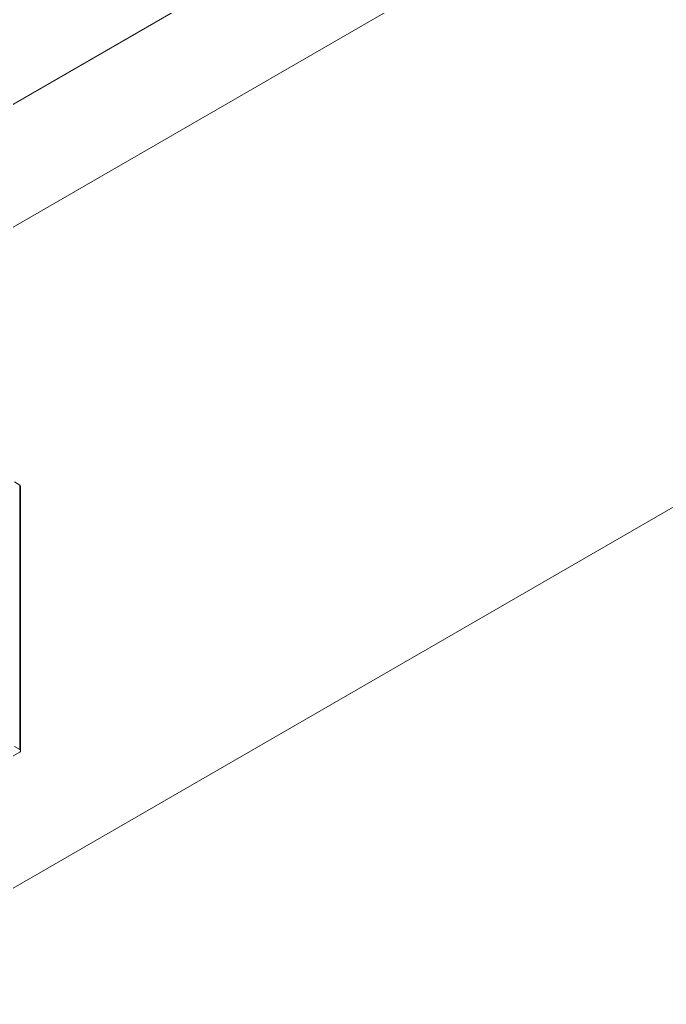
# Model space of a CAD drawing. Header units: millimetres. Extents: x 39 to 459, y 26 to 647.
# Drawn here: x 49.116 to 52.312, y 79.375 to 84.24 of the extents above; entities that cross this region are included whole.
import ezdxf

# ---------------------------------------------------------------- set-up
doc = ezdxf.new("R2010")
doc.units = ezdxf.units.MM

msp = doc.modelspace()

# ---------------------------------------------------------------- linework, layer by layer
at = {"color": 7, "linetype": 'Continuous', "lineweight": 15}
for p, q in [((46.4404, 78.4239), (91.6952, 104.5425)), ((48.0376, 83.2184), (59.0285, 89.5617)), ((59.0285, 88.9557), (48.0651, 82.6282)), ((49.0896, 81.9564), (49.1161, 81.9412)), ((49.1161, 81.9412), (49.1161, 80.6346)), ((49.1207, 80.628), (49.1207, 81.9347)), ((48.3825, 80.1982), (49.1161, 80.6215)), ((49.0896, 80.6498), (49.1161, 80.6346))]:
    msp.add_line(p, q, dxfattribs=at)
at = {"color": 8, "linetype": 'Continuous', "lineweight": 15}
msp.add_line((48.0356, 83.2186), (59.0285, 89.5631), dxfattribs=at)
at = {"color": 7, "linetype": 'Continuous', "lineweight": 15}
for centre, radius, start, end in [((49.1127, 81.9339), 0.00804, 5.6819, 65.6363), ((49.1136, 80.628), 0.00698, 290.7814, 69.2186)]:
    msp.add_arc(centre, radius, start, end, dxfattribs=at)

doc.saveas('drawing.dxf')
